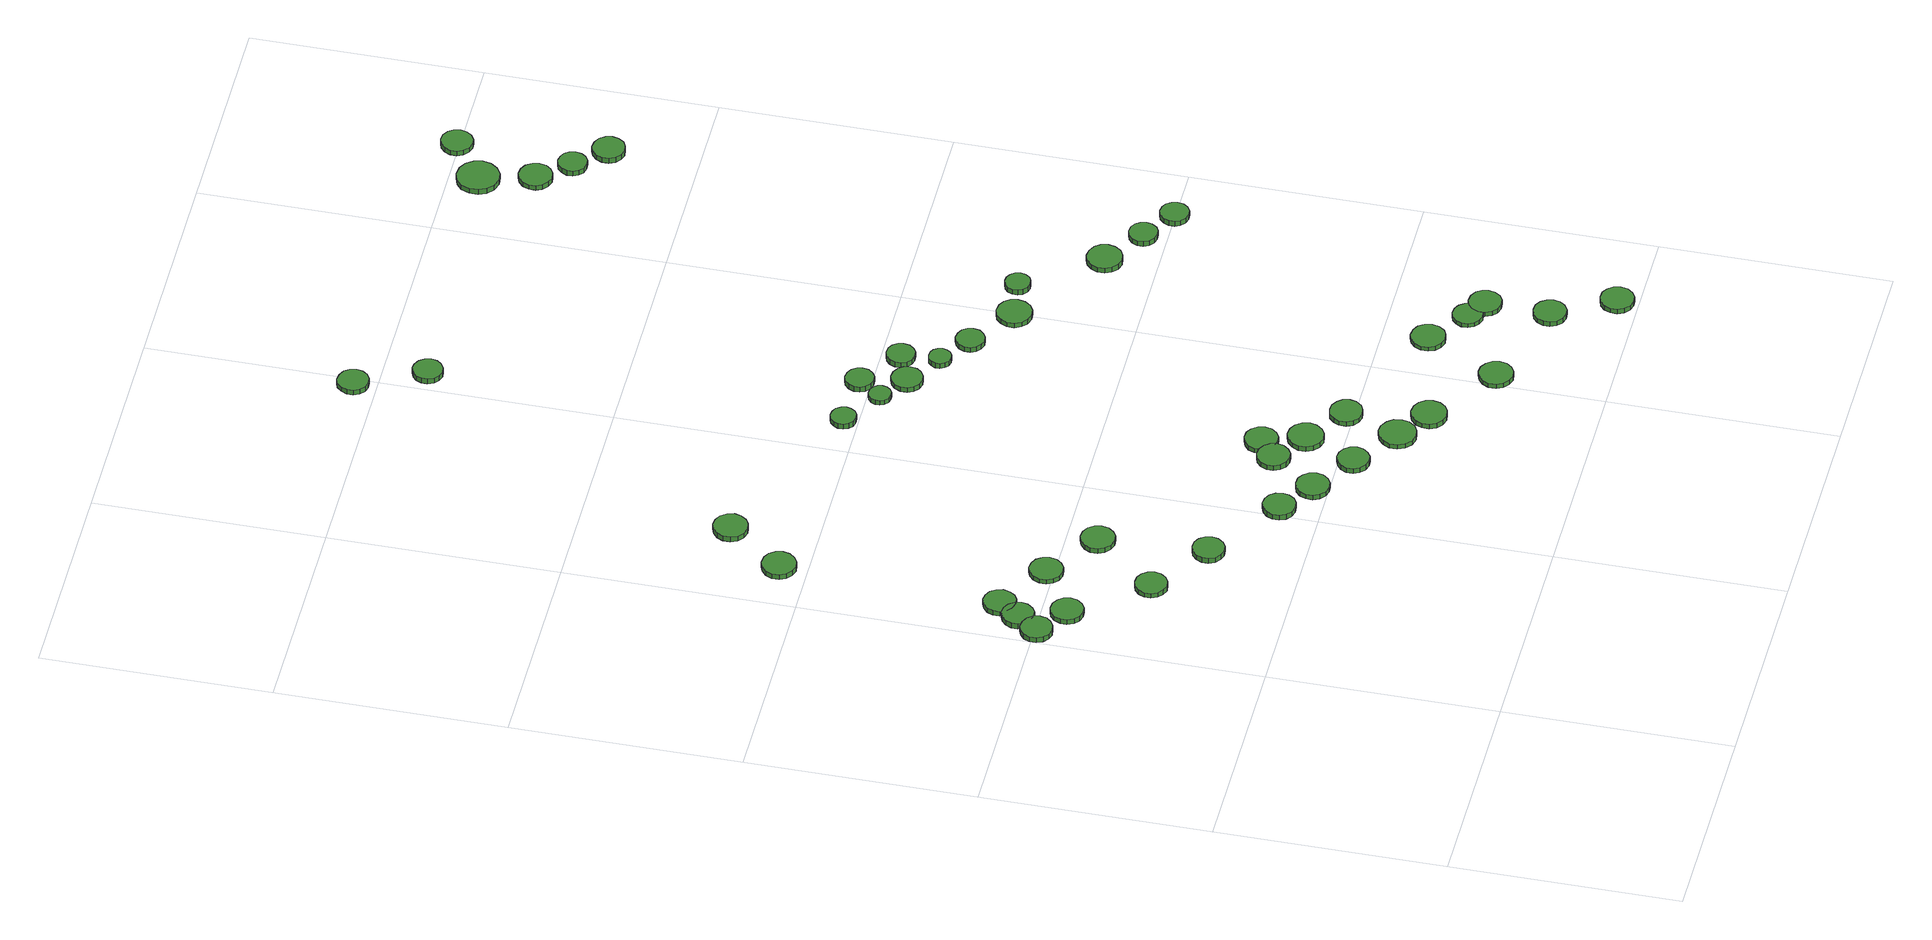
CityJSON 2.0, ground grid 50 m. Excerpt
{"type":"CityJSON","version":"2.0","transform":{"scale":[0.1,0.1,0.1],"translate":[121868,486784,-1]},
"CityObjects":{
"tree1":{"type":"SolitaryVegetationObject","attributes":{"function":"something"},"geometry":[{"type":"MultiSurface","lod":"1","boundaries":[[[0,1,2,3,4,5,6,7,8,9,10,11,12,13,14]],[[15,16,17,18,19,20,21,22,23,24,25,26,27,28,29]],[[0,29,28,1]],[[1,28,27,2]],[[2,27,26,3]],[[3,26,25,4]],[[4,25,24,5]],[[5,24,23,6]],[[6,23,22,7]],[[7,22,21,8]],[[8,21,20,9]],[[9,20,19,10]],[[10,19,18,11]],[[11,18,17,12]],[[12,17,16,13]],[[13,16,15,14]],[[14,15,29,0]]]}]},
"tree2":{"type":"SolitaryVegetationObject","attributes":{"function":"something"},"geometry":[{"type":"MultiSurface","lod":"1","boundaries":[[[30,31,32,33,34,35,36,37,38,39,40,41,42,43,44]],[[45,46,47,48,49,50,51,52,53,54,55,56,57,58,59]],[[30,59,58,31]],[[31,58,57,32]],[[32,57,56,33]],[[33,56,55,34]],[[34,55,54,35]],[[35,54,53,36]],[[36,53,52,37]],[[37,52,51,38]],[[38,51,50,39]],[[39,50,49,40]],[[40,49,48,41]],[[41,48,47,42]],[[42,47,46,43]],[[43,46,45,44]],[[44,45,59,30]]]}]},
"tree3":{"type":"SolitaryVegetationObject","attributes":{"function":"something"},"geometry":[{"type":"MultiSurface","lod":"1","boundaries":[[[60,61,62,63,64,65,66,67,68,69,70,71,72,73,74]],[[75,76,77,78,79,80,81,82,83,84,85,86,87,88,89]],[[60,89,88,61]],[[61,88,87,62]],[[62,87,86,63]],[[63,86,85,64]],[[64,85,84,65]],[[65,84,83,66]],[[66,83,82,67]],[[67,82,81,68]],[[68,81,80,69]],[[69,80,79,70]],[[70,79,78,71]],[[71,78,77,72]],[[72,77,76,73]],[[73,76,75,74]],[[74,75,89,60]]]}]},
"tree4":{"type":"SolitaryVegetationObject","attributes":{"function":"something"},"geometry":[{"type":"MultiSurface","lod":"1","boundaries":[[[90,91,92,93,94,95,96,97,98,99,100,101,102,103,104]],[[105,106,107,108,109,110,111,112,113,114,115,116,117,118,119]],[[90,119,118,91]],[[91,118,117,92]],[[92,117,116,93]],[[93,116,115,94]],[[94,115,114,95]],[[95,114,113,96]],[[96,113,112,97]],[[97,112,111,98]],[[98,111,110,99]],[[99,110,109,100]],[[100,109,108,101]],[[101,108,107,102]],[[102,107,106,103]],[[103,106,105,104]],[[104,105,119,90]]]}]},
"tree5":{"type":"SolitaryVegetationObject","attributes":{"function":"something"},"geometry":[{"type":"MultiSurface","lod":"1","boundaries":[[[120,121,122,123,124,125,126,127,128,129,130,131,132,133,134]],[[135,136,137,138,139,140,141,142,143,144,145,146,147,148,149]],[[120,149,148,121]],[[121,148,147,122]],[[122,147,146,123]],[[123,146,145,124]],[[124,145,144,125]],[[125,144,143,126]],[[126,143,142,127]],[[127,142,141,128]],[[128,141,140,129]],[[129,140,139,130]],[[130,139,138,131]],[[131,138,137,132]],[[132,137,136,133]],[[133,136,135,134]],[[134,135,149,120]]]}]},
"tree6":{"type":"SolitaryVegetationObject","attributes":{"function":"something"},"geometry":[{"type":"MultiSurface","lod":"1","boundaries":[[[150,151,152,153,154,155,156,157,158,159,160,161,162,163,164]],[[165,166,167,168,169,170,171,172,173,174,175,176,177,178,179]],[[150,179,178,151]],[[151,178,177,152]],[[152,177,176,153]],[[153,176,175,154]],[[154,175,174,155]],[[155,174,173,156]],[[156,173,172,157]],[[157,172,171,158]],[[158,171,170,159]],[[159,170,169,160]],[[160,169,168,161]],[[161,168,167,162]],[[162,167,166,163]],[[163,166,165,164]],[[164,165,179,150]]]}]},
"tree7":{"type":"SolitaryVegetationObject","attributes":{"function":"something"},"geometry":[{"type":"MultiSurface","lod":"1","boundaries":[[[180,181,182,183,184,185,186,187,188,189,190,191,192,193,194]],[[195,196,197,198,199,200,201,202,203,204,205,206,207,208,209]],[[180,209,208,181]],[[181,208,207,182]],[[182,207,206,183]],[[183,206,205,184]],[[184,205,204,185]],[[185,204,203,186]],[[186,203,202,187]],[[187,202,201,188]],[[188,201,200,189]],[[189,200,199,190]],[[190,199,198,191]],[[191,198,197,192]],[[192,197,196,193]],[[193,196,195,194]],[[194,195,209,180]]]}]},
"tree8":{"type":"SolitaryVegetationObject","attributes":{"function":"something"},"geometry":[{"type":"MultiSurface","lod":"1","boundaries":[[[210,211,212,213,214,215,216,217,218,219,220,221,222,223,224]],[[225,226,227,228,229,230,231,232,233,234,235,236,237,238,239]],[[210,239,238,211]],[[211,238,237,212]],[[212,237,236,213]],[[213,236,235,214]],[[214,235,234,215]],[[215,234,233,216]],[[216,233,232,217]],[[217,232,231,218]],[[218,231,230,219]],[[219,230,229,220]],[[220,229,228,221]],[[221,228,227,222]],[[222,227,226,223]],[[223,226,225,224]],[[224,225,239,210]]]}]},
"tree9":{"type":"SolitaryVegetationObject","attributes":{"function":"something"},"geometry":[{"type":"MultiSurface","lod":"1","boundaries":[[[240,241,242,243,244,245,246,247,248,249,250,251,252,253,254]],[[255,256,257,258,259,260,261,262,263,264,265,266,267,268,269]],[[240,269,268,241]],[[241,268,267,242]],[[242,267,266,243]],[[243,266,265,244]],[[244,265,264,245]],[[245,264,263,246]],[[246,263,262,247]],[[247,262,261,248]],[[248,261,260,249]],[[249,260,259,250]],[[250,259,258,251]],[[251,258,257,252]],[[252,257,256,253]],[[253,256,255,254]],[[254,255,269,240]]]}]},
"tree10":{"type":"SolitaryVegetationObject","attributes":{"function":"something"},"geometry":[{"type":"MultiSurface","lod":"1","boundaries":[[[270,271,272,273,274,275,276,277,278,279,280,281,282,283,284]],[[285,286,287,288,289,290,291,292,293,294,295,296,297,298,299]],[[270,299,298,271]],[[271,298,297,272]],[[272,297,296,273]],[[273,296,295,274]],[[274,295,294,275]],[[275,294,293,276]],[[276,293,292,277]],[[277,292,291,278]],[[278,291,290,279]],[[279,290,289,280]],[[280,289,288,281]],[[281,288,287,282]],[[282,287,286,283]],[[283,286,285,284]],[[284,285,299,270]]]}]},
"tree11":{"type":"SolitaryVegetationObject","attributes":{"function":"something"},"geometry":[{"type":"MultiSurface","lod":"1","boundaries":[[[300,301,302,303,304,305,306,307,308,309,310,311,312,313,314]],[[315,316,317,318,319,320,321,322,323,324,325,326,327,328,329]],[[300,329,328,301]],[[301,328,327,302]],[[302,327,326,303]],[[303,326,325,304]],[[304,325,324,305]],[[305,324,323,306]],[[306,323,322,307]],[[307,322,321,308]],[[308,321,320,309]],[[309,320,319,310]],[[310,319,318,311]],[[311,318,317,312]],[[312,317,316,313]],[[313,316,315,314]],[[314,315,329,300]]]}]},
"tree12":{"type":"SolitaryVegetationObject","attributes":{"function":"something"},"geometry":[{"type":"MultiSurface","lod":"1","boundaries":[[[330,331,332,333,334,335,336,337,338,339,340,341,342,343,344]],[[345,346,347,348,349,350,351,352,353,354,355,356,357,358,359]],[[330,359,358,331]],[[331,358,357,332]],[[332,357,356,333]],[[333,356,355,334]],[[334,355,354,335]],[[335,354,353,336]],[[336,353,352,337]],[[337,352,351,338]],[[338,351,350,339]],[[339,350,349,340]],[[340,349,348,341]],[[341,348,347,342]],[[342,347,346,343]],[[343,346,345,344]],[[344,345,359,330]]]}]},
"tree13":{"type":"SolitaryVegetationObject","attributes":{"function":"something"},"geometry":[{"type":"MultiSurface","lod":"1","boundaries":[[[360,361,362,363,364,365,366,367,368,369,370,371,372,373,374]],[[375,376,377,378,379,380,381,382,383,384,385,386,387,388,389]],[[360,389,388,361]],[[361,388,387,362]],[[362,387,386,363]],[[363,386,385,364]],[[364,385,384,365]],[[365,384,383,366]],[[366,383,382,367]],[[367,382,381,368]],[[368,381,380,369]],[[369,380,379,370]],[[370,379,378,371]],[[371,378,377,372]],[[372,377,376,373]],[[373,376,375,374]],[[374,375,389,360]]]}]},
"tree14":{"type":"SolitaryVegetationObject","attributes":{"function":"something"},"geometry":[{"type":"MultiSurface","lod":"1","boundaries":[[[390,391,392,393,394,395,396,397,398,399,400,401,402,403,404]],[[405,406,407,408,409,410,411,412,413,414,415,416,417,418,419]],[[390,419,418,391]],[[391,418,417,392]],[[392,417,416,393]],[[393,416,415,394]],[[394,415,414,395]],[[395,414,413,396]],[[396,413,412,397]],[[397,412,411,398]],[[398,411,410,399]],[[399,410,409,400]],[[400,409,408,401]],[[401,408,407,402]],[[402,407,406,403]],[[403,406,405,404]],[[404,405,419,390]]]}]},
"tree15":{"type":"SolitaryVegetationObject","attributes":{"function":"something"},"geometry":[{"type":"MultiSurface","lod":"1","boundaries":[[[420,421,422,423,424,425,426,427,428,429,430,431,432,433,434]],[[435,436,437,438,439,440,441,442,443,444,445,446,447,448,449]],[[420,449,448,421]],[[421,448,447,422]],[[422,447,446,423]],[[423,446,445,424]],[[424,445,444,425]],[[425,444,443,426]],[[426,443,442,427]],[[427,442,441,428]],[[428,441,440,429]],[[429,440,439,430]],[[430,439,438,431]],[[431,438,437,432]],[[432,437,436,433]],[[433,436,435,434]],[[434,435,449,420]]]}]},
"tree16":{"type":"SolitaryVegetationObject","attributes":{"function":"something"},"geometry":[{"type":"MultiSurface","lod":"1","boundaries":[[[450,451,452,453,454,455,456,457,458,459,460,461,462,463,464]],[[465,466,467,468,469,470,471,472,473,474,475,476,477,478,479]],[[450,479,478,451]],[[451,478,477,452]],[[452,477,476,453]],[[453,476,475,454]],[[454,475,474,455]],[[455,474,473,456]],[[456,473,472,457]],[[457,472,471,458]],[[458,471,470,459]],[[459,470,469,460]],[[460,469,468,461]],[[461,468,467,462]],[[462,467,466,463]],[[463,466,465,464]],[[464,465,479,450]]]}]},
"tree17":{"type":"SolitaryVegetationObject","attributes":{"function":"something"},"geometry":[{"type":"MultiSurface","lod":"1","boundaries":[[[480,481,482,483,484,485,486,487,488,489,490,491,492,493,494]],[[495,496,497,498,499,500,501,502,503,504,505,506,507,508,509]],[[480,509,508,481]],[[481,508,507,482]],[[482,507,506,483]],[[483,506,505,484]],[[484,505,504,485]],[[485,504,503,486]],[[486,503,502,487]],[[487,502,501,488]],[[488,501,500,489]],[[489,500,499,490]],[[490,499,498,491]],[[491,498,497,492]],[[492,497,496,493]],[[493,496,495,494]],[[494,495,509,480]]]}]},
"tree18":{"type":"SolitaryVegetationObject","attributes":{"function":"something"},"geometry":[{"type":"MultiSurface","lod":"1","boundaries":[[[510,511,512,513,514,515,516,517,518,519,520,521,522,523,524]],[[525,526,527,528,529,530,531,532,533,534,535,536,537,538,539]],[[510,539,538,511]],[[511,538,537,512]],[[512,537,536,513]],[[513,536,535,514]],[[514,535,534,515]],[[515,534,533,516]],[[516,533,532,517]],[[517,532,531,518]],[[518,531,530,519]],[[519,530,529,520]],[[520,529,528,521]],[[521,528,527,522]],[[522,527,526,523]],[[523,526,525,524]],[[524,525,539,510]]]}]},
"tree19":{"type":"SolitaryVegetationObject","attributes":{"function":"something"},"geometry":[{"type":"MultiSurface","lod":"1","boundaries":[[[540,541,542,543,544,545,546,547,548,549,550,551,552,553,554]],[[555,556,557,558,559,560,561,562,563,564,565,566,567,568,569]],[[540,569,568,541]],[[541,568,567,542]],[[542,567,566,543]],[[543,566,565,544]],[[544,565,564,545]],[[545,564,563,546]],[[546,563,562,547]],[[547,562,561,548]],[[548,561,560,549]],[[549,560,559,550]],[[550,559,558,551]],[[551,558,557,552]],[[552,557,556,553]],[[553,556,555,554]],[[554,555,569,540]]]}]},
"tree20":{"type":"SolitaryVegetationObject","attributes":{"function":"something"},"geometry":[{"type":"MultiSurface","lod":"1","boundaries":[[[570,571,572,573,574,575,576,577,578,579,580,581,582,583,584]],[[585,586,587,588,589,590,591,592,593,594,595,596,597,598,599]],[[570,599,598,571]],[[571,598,597,572]],[[572,597,596,573]],[[573,596,595,574]],[[574,595,594,575]],[[575,594,593,576]],[[576,593,592,577]],[[577,592,591,578]],[[578,591,590,579]],[[579,590,589,580]],[[580,589,588,581]],[[581,588,587,582]],[[582,587,586,583]],[[583,586,585,584]],[[584,585,599,570]]]}]},
"tree21":{"type":"SolitaryVegetationObject","attributes":{"function":"something"},"geometry":[{"type":"MultiSurface","lod":"1","boundaries":[[[600,601,602,603,604,605,606,607,608,609,610,611,612,613,614]],[[615,616,617,618,619,620,621,622,623,624,625,626,627,628,629]],[[600,629,628,601]],[[601,628,627,602]],[[602,627,626,603]],[[603,626,625,604]],[[604,625,624,605]],[[605,624,623,606]],[[606,623,622,607]],[[607,622,621,608]],[[608,621,620,609]],[[609,620,619,610]],[[610,619,618,611]],[[611,618,617,612]],[[612,617,616,613]],[[613,616,615,614]],[[614,615,629,600]]]}]},
"tree22":{"type":"SolitaryVegetationObject","attributes":{"function":"something"},"geometry":[{"type":"MultiSurface","lod":"1","boundaries":[[[630,631,632,633,634,635,636,637,638,639,640,641,642,643,644]],[[645,646,647,648,649,650,651,652,653,654,655,656,657,658,659]],[[630,659,658,631]],[[631,658,657,632]],[[632,657,656,633]],[[633,656,655,634]],[[634,655,654,635]],[[635,654,653,636]],[[636,653,652,637]],[[637,652,651,638]],[[638,651,650,639]],[[639,650,649,640]],[[640,649,648,641]],[[641,648,647,642]],[[642,647,646,643]],[[643,646,645,644]],[[644,645,659,630]]]}]},
"tree23":{"type":"SolitaryVegetationObject","attributes":{"function":"something"},"geometry":[{"type":"MultiSurface","lod":"1","boundaries":[[[660,661,662,663,664,665,666,667,668,669,670,671,672,673,674]],[[675,676,677,678,679,680,681,682,683,684,685,686,687,688,689]],[[660,689,688,661]],[[661,688,687,662]],[[662,687,686,663]],[[663,686,685,664]],[[664,685,684,665]],[[665,684,683,666]],[[666,683,682,667]],[[667,682,681,668]],[[668,681,680,669]],[[669,680,679,670]],[[670,679,678,671]],[[671,678,677,672]],[[672,677,676,673]],[[673,676,675,674]],[[674,675,689,660]]]}]},
"tree24":{"type":"SolitaryVegetationObject","attributes":{"function":"something"},"geometry":[{"type":"MultiSurface","lod":"1","boundaries":[[[690,691,692,693,694,695,696,697,698,699,700,701,702,703,704]],[[705,706,707,708,709,710,711,712,713,714,715,716,717,718,719]],[[690,719,718,691]],[[691,718,717,692]],[[692,717,716,693]],[[693,716,715,694]],[[694,715,714,695]],[[695,714,713,696]],[[696,713,712,697]],[[697,712,711,698]],[[698,711,710,699]],[[699,710,709,700]],[[700,709,708,701]],[[701,708,707,702]],[[702,707,706,703]],[[703,706,705,704]],[[704,705,719,690]]]}]},
"tree25":{"type":"SolitaryVegetationObject","attributes":{"function":"something"},"geometry":[{"type":"MultiSurface","lod":"1","boundaries":[[[720,721,722,723,724,725,726,727,728,729,730,731,732,733,734]],[[735,736,737,738,739,740,741,742,743,744,745,746,747,748,749]],[[720,749,748,721]],[[721,748,747,722]],[[722,747,746,723]],[[723,746,745,724]],[[724,745,744,725]],[[725,744,743,726]],[[726,743,742,727]],[[727,742,741,728]],[[728,741,740,729]],[[729,740,739,730]],[[730,739,738,731]],[[731,738,737,732]],[[732,737,736,733]],[[733,736,735,734]],[[734,735,749,720]]]}]},
"tree26":{"type":"SolitaryVegetationObject","attributes":{"function":"something"},"geometry":[{"type":"MultiSurface","lod":"1","boundaries":[[[750,751,752,753,754,755,756,757,758,759,760,761,762,763,764]],[[765,766,767,768,769,770,771,772,773,774,775,776,777,778,779]],[[750,779,778,751]],[[751,778,777,752]],[[752,777,776,753]],[[753,776,775,754]],[[754,775,774,755]],[[755,774,773,756]],[[756,773,772,757]],[[757,772,771,758]],[[758,771,770,759]],[[759,770,769,760]],[[760,769,768,761]],[[761,768,767,762]],[[762,767,766,763]],[[763,766,765,764]],[[764,765,779,750]]]}]},
"tree27":{"type":"SolitaryVegetationObject","attributes":{"function":"something"},"geometry":[{"type":"MultiSurface","lod":"1","boundaries":[[[780,781,782,783,784,785,786,787,788,789,790,791,792,793,794]],[[795,796,797,798,799,800,801,802,803,804,805,806,807,808,809]],[[780,809,808,781]],[[781,808,807,782]],[[782,807,806,783]],[[783,806,805,784]],[[784,805,804,785]],[[785,804,803,786]],[[786,803,802,787]],[[787,802,801,788]],[[788,801,800,789]],[[789,800,799,790]],[[790,799,798,791]],[[791,798,797,792]],[[792,797,796,793]],[[793,796,795,794]],[[794,795,809,780]]]}]},
"tree28":{"type":"SolitaryVegetationObject","attributes":{"function":"something"},"geometry":[{"type":"MultiSurface","lod":"1","boundaries":[[[810,811,812,813,814,815,816,817,818,819,820,821,822,823,824]],[[825,826,827,828,829,830,831,832,833,834,835,836,837,838,839]],[[810,839,838,811]],[[811,838,837,812]],[[812,837,836,813]],[[813,836,835,814]],[[814,835,834,815]],[[815,834,833,816]],[[816,833,832,817]],[[817,832,831,818]],[[818,831,830,819]],[[819,830,829,820]],[[820,829,828,821]],[[821,828,827,822]],[[822,827,826,823]],[[823,826,825,824]],[[824,825,839,810]]]}]},
"tree29":{"type":"SolitaryVegetationObject","attributes":{"function":"something"},"geometry":[{"type":"MultiSurface","lod":"1","boundaries":[[[840,841,842,843,844,845,846,847,848,849,850,851,852,853,854]],[[855,856,857,858,859,860,861,862,863,864,865,866,867,868,869]],[[840,869,868,841]],[[841,868,867,842]],[[842,867,866,843]],[[843,866,865,844]],[[844,865,864,845]],[[845,864,863,846]],[[846,863,862,847]],[[847,862,861,848]],[[848,861,860,849]],[[849,860,859,850]],[[850,859,858,851]],[[851,858,857,852]],[[852,857,856,853]],[[853,856,855,854]],[[854,855,869,840]]]}]},
"tree30":{"type":"SolitaryVegetationObject","attributes":{"function":"something"},"geometry":[{"type":"MultiSurface","lod":"1","boundaries":[[[870,871,872,873,874,875,876,877,878,879,880,881,882,883,884]],[[885,886,887,888,889,890,891,892,893,894,895,896,897,898,899]],[[870,899,898,871]],[[871,898,897,872]],[[872,897,896,873]],[[873,896,895,874]],[[874,895,894,875]],[[875,894,893,876]],[[876,893,892,877]],[[877,892,891,878]],[[878,891,890,879]],[[879,890,889,880]],[[880,889,888,881]],[[881,888,887,882]],[[882,887,886,883]],[[883,886,885,884]],[[884,885,899,870]]]}]},
"tree31":{"type":"SolitaryVegetationObject","attributes":{"function":"something"},"geometry":[{"type":"MultiSurface","lod":"1","boundaries":[[[900,901,902,903,904,905,906,907,908,909,910,911,912,913,914]],[[915,916,917,918,919,920,921,922,923,924,925,926,927,928,929]],[[900,929,928,901]],[[901,928,927,902]],[[902,927,926,903]],[[903,926,925,904]],[[904,925,924,905]],[[905,924,923,906]],[[906,923,922,907]],[[907,922,921,908]],[[908,921,920,909]],[[909,920,919,910]],[[910,919,918,911]],[[911,918,917,912]],[[912,917,916,913]],[[913,916,915,914]],[[914,915,929,900]]]}]},
"tree32":{"type":"SolitaryVegetationObject","attributes":{"function":"something"},"geometry":[{"type":"MultiSurface","lod":"1","boundaries":[[[930,931,932,933,934,935,936,937,938,939,940,941,942,943,944]],[[945,946,947,948,949,950,951,952,953,954,955,956,957,958,959]],[[930,959,958,931]],[[931,958,957,932]],[[932,957,956,933]],[[933,956,955,934]],[[934,955,954,935]],[[935,954,953,936]],[[936,953,952,937]],[[937,952,951,938]],[[938,951,950,939]],[[939,950,949,940]],[[940,949,948,941]],[[941,948,947,942]],[[942,947,946,943]],[[943,946,945,944]],[[944,945,959,930]]]}]},
"tree33":{"type":"SolitaryVegetationObject","attributes":{"function":"something"},"geometry":[{"type":"MultiSurface","lod":"1","boundaries":[[[960,961,962,963,964,965,966,967,968,969,970,971,972,973,974]],[[975,976,977,978,979,980,981,982,983,984,985,986,987,988,989]],[[960,989,988,961]],[[961,988,987,962]],[[962,987,986,963]],[[963,986,985,964]],[[964,985,984,965]],[[965,984,983,966]],[[966,983,982,967]],[[967,982,981,968]],[[968,981,980,969]],[[969,980,979,970]],[[970,979,978,971]],[[971,978,977,972]],[[972,977,976,973]],[[973,976,975,974]],[[974,975,989,960]]]}]},
"tree34":{"type":"SolitaryVegetationObject","attributes":{"function":"something"},"geometry":[{"type":"MultiSurface","lod":"1","boundaries":[[[990,991,992,993,994,995,996,997,998,999,1000,1001,1002,1003,1004]],[[1005,1006,1007,1008,1009,1010,1011,1012,1013,1014,1015,1016,1017,1018,1019]],[[990,1019,1018,991]],[[991,1018,1017,992]],[[992,1017,1016,993]],[[993,1016,1015,994]],[[994,1015,1014,995]],[[995,1014,1013,996]],[[996,1013,1012,997]],[[997,1012,1011,998]],[[998,1011,1010,999]],[[999,1010,1009,1000]],[[1000,1009,1008,1001]],[[1001,1008,1007,1002]],[[1002,1007,1006,1003]],[[1003,1006,1005,1004]],[[1004,1005,1019,990]]]}]},
"tree35":{"type":"SolitaryVegetationObject","attributes":{"function":"something"},"geometry":[{"type":"MultiSurface","lod":"1","boundaries":[[[1020,1021,1022,1023,1024,1025,1026,1027,1028,1029,1030,1031,1032,1033,1034]],[[1035,1036,1037,1038,1039,1040,1041,1042,1043,1044,1045,1046,1047,1048,1049]],[[1020,1049,1048,1021]],[[1021,1048,1047,1022]],[[1022,1047,1046,1023]],[[1023,1046,1045,1024]],[[1024,1045,1044,1025]],[[1025,1044,1043,1026]],[[1026,1043,1042,1027]],[[1027,1042,1041,1028]],[[1028,1041,1040,1029]],[[1029,1040,1039,1030]],[[1030,1039,1038,1031]],[[1031,1038,1037,1032]],[[1032,1037,1036,1033]],[[1033,1036,1035,1034]],[[1034,1035,1049,1020]]]}]},
"tree36":{"type":"SolitaryVegetationObject","attributes":{"function":"something"},"geometry":[{"type":"MultiSurface","lod":"1","boundaries":[[[1050,1051,1052,1053,1054,1055,1056,1057,1058,1059,1060,1061,1062,1063,1064]],[[1065,1066,1067,1068,1069,1070,1071,1072,1073,1074,1075,1076,1077,1078,1079]],[[1050,1079,1078,1051]],[[1051,1078,1077,1052]],[[1052,1077,1076,1053]],[[1053,1076,1075,1054]],[[1054,1075,1074,1055]],[[1055,1074,1073,1056]],[[1056,1073,1072,1057]],[[1057,1072,1071,1058]],[[1058,1071,1070,1059]],[[1059,1070,1069,1060]],[[1060,1069,1068,1061]],[[1061,1068,1067,1062]],[[1062,1067,1066,1063]],[[1063,1066,1065,1064]],[[1064,1065,1079,1050]]]}]},
"tree37":{"type":"SolitaryVegetationObject","attributes":{"function":"something"},"geometry":[{"type":"MultiSurface","lod":"1","boundaries":[[[1080,1081,1082,1083,1084,1085,1086,1087,1088,1089,1090,1091,1092,1093,1094]],[[1095,1096,1097,1098,1099,1100,1101,1102,1103,1104,1105,1106,1107,1108,1109]],[[1080,1109,1108,1081]],[[1081,1108,1107,1082]],[[1082,1107,1106,1083]],[[1083,1106,1105,1084]],[[1084,1105,1104,1085]],[[1085,1104,1103,1086]],[[1086,1103,1102,1087]],[[1087,1102,1101,1088]],[[1088,1101,1100,1089]],[[1089,1100,1099,1090]],[[1090,1099,1098,1091]],[[1091,1098,1097,1092]],[[1092,1097,1096,1093]],[[1093,1096,1095,1094]],[[1094,1095,1109,1080]]]}]},
"tree38":{"type":"SolitaryVegetationObject","attributes":{"function":"something"},"geometry":[{"type":"MultiSurface","lod":"1","boundaries":[[[1110,1111,1112,1113,1114,1115,1116,1117,1118,1119,1120,1121,1122,1123,1124]],[[1125,1126,1127,1128,1129,1130,1131,1132,1133,1134,1135,1136,1137,1138,1139]],[[1110,1139,1138,1111]],[[1111,1138,1137,1112]],[[1112,1137,1136,1113]],[[1113,1136,1135,1114]],[[1114,1135,1134,1115]],[[1115,1134,1133,1116]],[[1116,1133,1132,1117]],[[1117,1132,1131,1118]],[[1118,1131,1130,1119]],[[1119,1130,1129,1120]],[[1120,1129,1128,1121]],[[1121,1128,1127,1122]],[[1122,1127,1126,1123]],[[1123,1126,1125,1124]],[[1124,1125,1139,1110]]]}]},
"tree39":{"type":"SolitaryVegetationObject","attributes":{"function":"something"},"geometry":[{"type":"MultiSurface","lod":"1","boundaries":[[[1140,1141,1142,1143,1144,1145,1146,1147,1148,1149,1150,1151,1152,1153,1154]],[[1155,1156,1157,1158,1159,1160,1161,1162,1163,1164,1165,1166,1167,1168,1169]],[[1140,1169,1168,1141]],[[1141,1168,1167,1142]],[[1142,1167,1166,1143]],[[1143,1166,1165,1144]],[[1144,1165,1164,1145]],[[1145,1164,1163,1146]],[[1146,1163,1162,1147]],[[1147,1162,1161,1148]],[[1148,1161,1160,1149]],[[1149,1160,1159,1150]],[[1150,1159,1158,1151]],[[1151,1158,1157,1152]],[[1152,1157,1156,1153]],[[1153,1156,1155,1154]],[[1154,1155,1169,1140]]]}]},
"tree40":{"type":"SolitaryVegetationObject","attributes":{"function":"something"},"geometry":[{"type":"MultiSurface","lod":"1","boundaries":[[[1170,1171,1172,1173,1174,1175,1176,1177,1178,1179,1180,1181,1182,1183,1184]],[[1185,1186,1187,1188,1189,1190,1191,1192,1193,1194,1195,1196,1197,1198,1199]],[[1170,1199,1198,1171]],[[1171,1198,1197,1172]],[[1172,1197,1196,1173]],[[1173,1196,1195,1174]],[[1174,1195,1194,1175]],[[1175,1194,1193,1176]],[[1176,1193,1192,1177]],[[1177,1192,1191,1178]],[[1178,1191,1190,1179]],[[1179,1190,1189,1180]],[[1180,1189,1188,1181]],[[1181,1188,1187,1182]],[[1182,1187,1186,1183]],[[1183,1186,1185,1184]],[[1184,1185,1199,1170]]]}]},
"tree41":{"type":"SolitaryVegetationObject","attributes":{"function":"something"},"geometry":[{"type":"MultiSurface","lod":"1","boundaries":[[[1200,1201,1202,1203,1204,1205,1206,1207,1208,1209,1210,1211,1212,1213,1214]],[[1215,1216,1217,1218,1219,1220,1221,1222,1223,1224,1225,1226,1227,1228,1229]],[[1200,1229,1228,1201]],[[1201,1228,1227,1202]],[[1202,1227,1226,1203]],[[1203,1226,1225,1204]],[[1204,1225,1224,1205]],[[1205,1224,1223,1206]],[[1206,1223,1222,1207]],[[1207,1222,1221,1208]],[[1208,1221,1220,1209]],[[1209,1220,1219,1210]],[[1210,1219,1218,1211]],[[1211,1218,1217,1212]],[[1212,1217,1216,1213]],[[1213,1216,1215,1214]],[[1214,1215,1229,1200]]]}]},
"tree42":{"type":"SolitaryVegetationObject","attributes":{"function":"something"},"geometry":[{"type":"MultiSurface","lod":"1","boundaries":[[[1230,1231,1232,1233,1234,1235,1236,1237,1238,1239,1240,1241,1242,1243,1244]],[[1245,1246,1247,1248,1249,1250,1251,1252,1253,1254,1255,1256,1257,1258,1259]],[[1230,1259,1258,1231]],[[1231,1258,1257,1232]],[[1232,1257,1256,1233]],[[1233,1256,1255,1234]],[[1234,1255,1254,1235]],[[1235,1254,1253,1236]],[[1236,1253,1252,1237]],[[1237,1252,1251,1238]],[[1238,1251,1250,1239]],[[1239,1250,1249,1240]],[[1240,1249,1248,1241]],[[1241,1248,1247,1242]],[[1242,1247,1246,1243]],[[1243,1246,1245,1244]],[[1244,1245,1259,1230]]]}]},
"tree43":{"type":"SolitaryVegetationObject","attributes":{"function":"something"},"geometry":[{"type":"MultiSurface","lod":"1","boundaries":[[[1260,1261,1262,1263,1264,1265,1266,1267,1268,1269,1270,1271,1272,1273,1274]],[[1275,1276,1277,1278,1279,1280,1281,1282,1283,1284,1285,1286,1287,1288,1289]],[[1260,1289,1288,1261]],[[1261,1288,1287,1262]],[[1262,1287,1286,1263]],[[1263,1286,1285,1264]],[[1264,1285,1284,1265]],[[1265,1284,1283,1266]],[[1266,1283,1282,1267]],[[1267,1282,1281,1268]],[[1268,1281,1280,1269]],[[1269,1280,1279,1270]],[[1270,1279,1278,1271]],[[1271,1278,1277,1272]],[[1272,1277,1276,1273]],[[1273,1276,1275,1274]],[[1274,1275,1289,1260]]]}]},
"tree44":{"type":"SolitaryVegetationObject","attributes":{"function":"something"},"geometry":[{"type":"MultiSurface","lod":"1","boundaries":[[[1290,1291,1292,1293,1294,1295,1296,1297,1298,1299,1300,1301,1302,1303,1304]],[[1305,1306,1307,1308,1309,1310,1311,1312,1313,1314,1315,1316,1317,1318,1319]],[[1290,1319,1318,1291]],[[1291,1318,1317,1292]],[[1292,1317,1316,1293]],[[1293,1316,1315,1294]],[[1294,1315,1314,1295]],[[1295,1314,1313,1296]],[[1296,1313,1312,1297]],[[1297,1312,1311,1298]],[[1298,1311,1310,1299]],[[1299,1310,1309,1300]],[[1300,1309,1308,1301]],[[1301,1308,1307,1302]],[[1302,1307,1306,1303]],[[1303,1306,1305,1304]],[[1304,1305,1319,1290]]]}]}
},
"vertices":[
[70,995,21],[67,1010,21],[58,1021,21],[46,1028,21],[31,1030,21],[18,1025,21],[7,1016,21],[1,1003,21],[1,988,21],[7,975,21],[18,966,21],[31,961,21],[46,963,21],[58,970,21],[67,981,21],[67,981,8],[58,970,8],[46,963,8],[31,961,8],[18,966,8],[7,975,8],[1,988,8],[1,1003,8],[7,1016,8],[18,1025,8],[31,1030,8],[46,1028,8],[58,1021,8],[67,1010,8],[70,995,8],
[105,1043,20],[102,1057,20],[93,1069,20],[81,1076,20],[66,1078,20],[53,1073,20],[42,1063,20],[36,1050,20],[36,1036,20],[42,1023,20],[53,1013,20],[66,1009,20],[81,1010,20],[93,1017,20],[102,1029,20],[102,1029,7],[93,1017,7],[81,1010,7],[66,1009,7],[53,1013,7],[42,1023,7],[36,1036,7],[36,1050,7],[42,1063,7],[53,1073,7],[66,1078,7],[81,1076,7],[93,1069,7],[102,1057,7],[105,1043,7],
[141,946,20],[138,961,20],[129,972,20],[116,980,20],[102,981,20],[88,977,20],[77,967,20],[71,953,20],[71,939,20],[77,925,20],[88,915,20],[102,911,20],[116,912,20],[129,920,20],[138,932,20],[138,932,8],[129,920,8],[116,912,8],[102,911,8],[88,915,8],[77,925,8],[71,939,8],[71,953,8],[77,967,8],[88,977,8],[102,981,8],[116,980,8],[129,972,8],[138,961,8],[141,946,8],
[136,1089,20],[132,1103,20],[124,1115,20],[111,1122,20],[97,1124,20],[83,1119,20],[72,1109,20],[66,1096,20],[66,1081,20],[72,1068,20],[83,1058,20],[97,1054,20],[111,1055,20],[124,1062,20],[132,1074,20],[132,1074,8],[124,1062,8],[111,1055,8],[97,1054,8],[83,1058,8],[72,1068,8],[66,1081,8],[66,1096,8],[72,1109,8],[83,1119,8],[97,1124,8],[111,1122,8],[124,1115,8],[132,1103,8],[136,1089,8],
[260,794,19],[257,808,19],[248,820,19],[236,827,19],[221,828,19],[208,824,19],[197,814,19],[191,801,19],[191,787,19],[197,774,19],[208,764,19],[221,759,19],[236,761,19],[248,768,19],[257,780,19],[257,780,7],[248,768,7],[236,761,7],[221,759,7],[208,764,7],[197,774,7],[191,787,7],[191,801,7],[197,814,7],[208,824,7],[221,828,7],[236,827,7],[248,820,7],[257,808,7],[260,794,7],
[257,1017,19],[254,1031,19],[245,1044,19],[232,1051,19],[217,1053,19],[203,1048,19],[192,1038,19],[186,1024,19],[186,1009,19],[192,995,19],[203,985,19],[217,980,19],[232,982,19],[245,990,19],[254,1002,19],[254,1002,8],[245,990,8],[232,982,8],[217,980,8],[203,985,8],[192,995,8],[186,1009,8],[186,1024,8],[192,1038,8],[203,1048,8],[217,1053,8],[232,1051,8],[245,1044,8],[254,1031,8],[257,1017,8],
[393,702,20],[390,716,20],[381,728,20],[369,735,20],[354,736,20],[341,732,20],[330,722,20],[324,709,20],[324,695,20],[330,681,20],[341,672,20],[354,667,20],[369,669,20],[381,676,20],[390,688,20],[390,688,7],[381,676,7],[369,669,7],[354,667,7],[341,672,7],[330,681,7],[324,695,7],[324,709,7],[330,722,7],[341,732,7],[354,736,7],[369,735,7],[381,728,7],[390,716,7],[393,702,7],
[141,1559,30],[138,1574,30],[129,1587,30],[116,1594,30],[100,1596,30],[86,1591,30],[74,1581,30],[68,1567,30],[68,1551,30],[74,1537,30],[86,1527,30],[100,1522,30],[116,1524,30],[129,1532,30],[138,1544,30],[138,1544,17],[129,1532,17],[116,1524,17],[100,1522,17],[86,1527,17],[74,1537,17],[68,1551,17],[68,1567,17],[74,1581,17],[86,1591,17],[100,1596,17],[116,1594,17],[129,1587,17],[138,1574,17],[141,1559,17],
[377,933,19],[374,948,19],[365,961,19],[352,968,19],[337,970,19],[322,965,19],[311,955,19],[304,941,19],[304,926,19],[311,912,19],[322,902,19],[337,897,19],[352,898,19],[365,906,19],[374,918,19],[374,918,7],[365,906,7],[352,898,7],[337,897,7],[322,902,7],[311,912,7],[304,926,7],[304,941,7],[311,955,7],[322,965,7],[337,970,7],[352,968,7],[365,961,7],[374,948,7],[377,933,7],
[229,1682,36],[225,1697,36],[216,1710,36],[203,1717,36],[188,1719,36],[173,1714,36],[161,1704,36],[155,1690,36],[155,1674,36],[161,1660,36],[173,1650,36],[188,1645,36],[203,1647,36],[216,1654,36],[225,1667,36],[225,1667,23],[216,1654,23],[203,1647,23],[188,1645,23],[173,1650,23],[161,1660,23],[155,1674,23],[155,1690,23],[161,1704,23],[173,1714,23],[188,1719,23],[203,1717,23],[216,1710,23],[225,1697,23],[229,1682,23],
[559,588,20],[556,603,20],[548,615,20],[535,622,20],[520,624,20],[506,619,20],[495,609,20],[489,596,20],[489,581,20],[495,567,20],[506,558,20],[520,553,20],[535,555,20],[548,562,20],[556,574,20],[556,574,7],[548,562,7],[535,555,7],[520,553,7],[506,558,7],[495,567,7],[489,581,7],[489,596,7],[495,609,7],[506,619,7],[520,624,7],[535,622,7],[548,615,7],[556,603,7],[559,588,7],
[638,534,19],[635,549,19],[626,561,19],[613,569,19],[598,570,19],[584,566,19],[573,556,19],[567,542,19],[567,527,19],[573,513,19],[584,503,19],[598,499,19],[613,500,19],[626,508,19],[635,520,19],[635,520,7],[626,508,7],[613,500,7],[598,499,7],[584,503,7],[573,513,7],[567,527,7],[567,542,7],[573,556,7],[584,566,7],[598,570,7],[613,569,7],[626,561,7],[635,549,7],[638,534,7],
[735,470,20],[732,484,20],[723,496,20],[711,503,20],[697,505,20],[683,500,20],[672,491,20],[666,478,20],[666,463,20],[672,450,20],[683,440,20],[697,436,20],[711,437,20],[723,445,20],[732,456,20],[732,456,7],[723,445,7],[711,437,7],[697,436,7],[683,440,7],[672,450,7],[666,463,7],[666,478,7],[672,491,7],[683,500,7],[697,505,7],[711,503,7],[723,496,7],[732,484,7],[735,470,7],
[709,634,20],[706,648,20],[697,660,20],[684,668,20],[670,669,20],[656,665,20],[645,655,20],[639,641,20],[639,627,20],[645,613,20],[656,603,20],[670,599,20],[684,600,20],[697,608,20],[706,620,20],[706,620,7],[697,608,7],[684,600,7],[670,599,7],[656,603,7],[645,613,7],[639,627,7],[639,641,7],[645,655,7],[656,665,7],[670,669,7],[684,668,7],[697,660,7],[706,648,7],[709,634,7],
[840,398,19],[837,415,19],[827,428,19],[812,437,19],[796,439,19],[780,433,19],[767,422,19],[760,407,19],[760,390,19],[767,375,19],[780,363,19],[796,358,19],[812,360,19],[827,368,19],[837,382,19],[837,382,8],[827,368,8],[812,360,8],[796,358,8],[780,363,8],[767,375,8],[760,390,8],[760,407,8],[767,422,8],[780,433,8],[796,439,8],[812,437,8],[827,428,8],[837,415,8],[840,398,8],
[756,670,19],[753,685,19],[744,697,19],[731,705,19],[716,706,19],[702,701,19],[691,692,19],[685,678,19],[685,663,19],[691,649,19],[702,639,19],[716,635,19],[731,636,19],[744,644,19],[753,656,19],[753,656,7],[744,644,7],[731,636,7],[716,635,7],[702,639,7],[691,649,7],[685,663,7],[685,678,7],[691,692,7],[702,701,7],[716,706,7],[731,705,7],[744,697,7],[753,685,7],[756,670,7],
[789,582,19],[785,598,19],[776,611,19],[762,619,19],[746,621,19],[731,616,19],[719,605,19],[712,590,19],[712,574,19],[719,560,19],[731,549,19],[746,544,19],[762,546,19],[776,554,19],[785,567,19],[785,567,7],[776,554,7],[762,546,7],[746,544,7],[731,549,7],[719,560,7],[712,574,7],[712,590,7],[719,605,7],[731,616,7],[746,621,7],[762,619,7],[776,611,7],[785,598,7],[789,582,7],
[913,348,19],[910,363,19],[901,376,19],[887,384,19],[871,386,19],[856,381,19],[844,370,19],[838,356,19],[838,340,19],[844,325,19],[856,315,19],[871,310,19],[887,312,19],[901,320,19],[910,332,19],[910,332,7],[901,320,7],[887,312,7],[871,310,7],[856,315,7],[844,325,7],[838,340,7],[838,356,7],[844,370,7],[856,381,7],[871,386,7],[887,384,7],[901,376,7],[910,363,7],[913,348,7],
[878,517,19],[875,532,19],[866,543,19],[853,551,19],[839,552,19],[825,548,19],[814,538,19],[808,525,19],[808,510,19],[814,496,19],[825,487,19],[839,482,19],[853,484,19],[866,491,19],[875,503,19],[875,503,7],[866,491,7],[853,484,7],[839,482,7],[825,487,7],[814,496,7],[808,510,7],[808,525,7],[814,538,7],[825,548,7],[839,552,7],[853,551,7],[866,543,7],[875,532,7],[878,517,7],
[610,1529,34],[607,1540,34],[601,1550,34],[591,1555,34],[579,1557,34],[568,1553,34],[560,1545,34],[555,1535,34],[555,1524,34],[560,1513,34],[568,1505,34],[579,1502,34],[591,1503,34],[601,1509,34],[607,1518,34],[607,1518,21],[601,1509,21],[591,1503,21],[579,1502,21],[568,1505,21],[560,1513,21],[555,1524,21],[555,1535,21],[560,1545,21],[568,1553,21],[579,1557,21],[591,1555,21],[601,1550,21],[607,1540,21],[610,1529,21],
[1065,240,18],[1062,255,18],[1053,267,18],[1040,275,18],[1025,277,18],[1010,272,18],[999,262,18],[992,248,18],[992,232,18],[999,218,18],[1010,208,18],[1025,203,18],[1040,205,18],[1053,213,18],[1062,225,18],[1062,225,7],[1053,213,7],[1040,205,7],[1025,203,7],[1010,208,7],[999,218,7],[992,232,7],[992,248,7],[999,262,7],[1010,272,7],[1025,277,7],[1040,275,7],[1053,267,7],[1062,255,7],[1065,240,7],
[693,1471,33],[691,1481,33],[685,1489,33],[676,1494,33],[666,1495,33],[657,1492,33],[649,1485,33],[645,1476,33],[645,1466,33],[649,1457,33],[657,1450,33],[666,1447,33],[676,1448,33],[685,1453,33],[691,1461,33],[691,1461,21],[685,1453,21],[676,1448,21],[666,1447,21],[657,1450,21],[649,1457,21],[645,1466,21],[645,1476,21],[649,1485,21],[657,1492,21],[666,1495,21],[676,1494,21],[685,1489,21],[691,1481,21],[693,1471,21],
[765,1427,32],[762,1441,32],[754,1452,32],[742,1459,32],[728,1461,32],[714,1456,32],[704,1447,32],[698,1434,32],[698,1420,32],[704,1407,32],[714,1398,32],[728,1393,32],[742,1395,32],[754,1402,32],[762,1413,32],[762,1413,20],[754,1402,20],[742,1395,20],[728,1393,20],[714,1398,20],[704,1407,20],[698,1420,20],[698,1434,20],[704,1447,20],[714,1456,20],[728,1461,20],[742,1459,20],[754,1452,20],[762,1441,20],[765,1427,20],
[738,1523,33],[736,1535,33],[728,1546,33],[717,1552,33],[704,1554,33],[692,1550,33],[682,1541,33],[677,1529,33],[677,1516,33],[682,1505,33],[692,1496,33],[704,1492,33],[717,1493,33],[728,1500,33],[736,1510,33],[736,1510,20],[728,1500,20],[717,1493,20],[704,1492,20],[692,1496,20],[682,1505,20],[677,1516,20],[677,1529,20],[682,1541,20],[692,1550,20],[704,1554,20],[717,1552,20],[728,1546,20],[736,1535,20],[738,1523,20],
[836,1375,32],[833,1385,32],[828,1393,32],[819,1398,32],[809,1399,32],[799,1396,32],[792,1390,32],[787,1380,32],[787,1370,32],[792,1361,32],[799,1354,32],[809,1351,32],[819,1352,32],[828,1357,32],[833,1365,32],[833,1365,19],[828,1357,19],[819,1352,19],[809,1351,19],[799,1354,19],[792,1361,19],[787,1370,19],[787,1380,19],[792,1390,19],[799,1396,19],[809,1399,19],[819,1398,19],[828,1393,19],[833,1385,19],[836,1375,19],
[1148,403,18],[1145,418,18],[1136,431,18],[1123,438,18],[1107,440,18],[1093,435,18],[1081,425,18],[1075,411,18],[1075,395,18],[1081,381,18],[1093,371,18],[1107,366,18],[1123,368,18],[1136,375,18],[1145,388,18],[1145,388,8],[1136,375,8],[1123,368,8],[1107,366,8],[1093,371,8],[1081,381,8],[1075,395,8],[1075,411,8],[1081,425,8],[1093,435,8],[1107,440,8],[1123,438,8],[1136,431,8],[1145,418,8],[1148,403,8],
[833,1457,32],[831,1469,32],[823,1480,32],[812,1486,32],[799,1487,32],[787,1483,32],[777,1475,32],[772,1463,32],[772,1450,32],[777,1438,32],[787,1430,32],[799,1426,32],[812,1427,32],[823,1434,32],[831,1444,32],[831,1444,19],[823,1434,19],[812,1427,19],[799,1426,19],[787,1430,19],[777,1438,19],[772,1450,19],[772,1463,19],[777,1475,19],[787,1483,19],[799,1487,19],[812,1486,19],[823,1480,19],[831,1469,19],[833,1457,19],
[514,2550,24],[511,2564,24],[503,2575,24],[490,2582,24],[476,2584,24],[463,2580,24],[453,2570,24],[447,2557,24],[447,2543,24],[453,2530,24],[463,2521,24],[476,2517,24],[490,2518,24],[503,2525,24],[511,2537,24],[511,2537,12],[503,2525,12],[490,2518,12],[476,2517,12],[463,2521,12],[453,2530,12],[447,2543,12],[447,2557,12],[453,2570,12],[463,2580,12],[476,2584,12],[490,2582,12],[503,2575,12],[511,2564,12],[514,2550,12],
[579,2406,25],[576,2419,25],[568,2430,25],[556,2437,25],[543,2439,25],[530,2434,25],[520,2425,25],[515,2413,25],[515,2400,25],[520,2387,25],[530,2378,25],[543,2374,25],[556,2375,25],[568,2382,25],[576,2393,25],[576,2393,12],[568,2382,12],[556,2375,12],[543,2374,12],[530,2378,12],[520,2387,12],[515,2400,12],[515,2413,12],[520,2425,12],[530,2434,12],[543,2439,12],[556,2437,12],[568,2430,12],[576,2419,12],[579,2406,12],
[911,1326,32],[909,1338,32],[901,1349,32],[890,1355,32],[877,1357,32],[865,1353,32],[855,1344,32],[850,1332,32],[850,1319,32],[855,1308,32],[865,1299,32],[877,1295,32],[890,1296,32],[901,1303,32],[909,1313,32],[909,1313,20],[901,1303,20],[890,1296,20],[877,1295,20],[865,1299,20],[855,1308,20],[850,1319,20],[850,1332,20],[855,1344,20],[865,1353,20],[877,1357,20],[890,1355,20],[901,1349,20],[909,1338,20],[911,1326,20],
[1277,173,19],[1274,187,19],[1266,199,19],[1253,207,19],[1238,208,19],[1224,204,19],[1213,194,19],[1207,180,19],[1207,166,19],[1213,152,19],[1224,142,19],[1238,138,19],[1253,139,19],[1266,147,19],[1274,158,19],[1274,158,7],[1266,147,7],[1253,139,7],[1238,138,7],[1224,142,7],[1213,152,7],[1207,166,7],[1207,180,7],[1213,194,7],[1224,204,7],[1238,208,7],[1253,207,7],[1266,199,7],[1274,187,7],[1277,173,7],
[1230,338,18],[1227,351,18],[1219,362,18],[1207,369,18],[1194,370,18],[1181,366,18],[1171,357,18],[1165,345,18],[1165,331,18],[1171,319,18],[1181,310,18],[1194,306,18],[1207,307,18],[1219,314,18],[1227,325,18],[1227,325,8],[1219,314,8],[1207,307,8],[1194,306,8],[1181,310,8],[1171,319,8],[1165,331,8],[1165,345,8],[1171,357,8],[1181,366,8],[1194,370,8],[1207,369,8],[1219,362,8],[1227,351,8],[1230,338,8],
[1348,46,19],[1345,60,19],[1336,72,19],[1323,80,19],[1308,81,19],[1294,77,19],[1283,67,19],[1277,53,19],[1277,38,19],[1283,24,19],[1294,14,19],[1308,10,19],[1323,11,19],[1336,19,19],[1345,31,19],[1345,31,7],[1336,19,7],[1323,11,7],[1308,10,7],[1294,14,7],[1283,24,7],[1277,38,7],[1277,53,7],[1283,67,7],[1294,77,7],[1308,81,7],[1323,80,7],[1336,72,7],[1345,60,7],[1348,46,7],
[1277,311,19],[1274,325,19],[1266,337,19],[1253,344,19],[1238,346,19],[1224,341,19],[1214,332,19],[1208,318,19],[1208,304,19],[1214,290,19],[1224,280,19],[1238,276,19],[1253,277,19],[1266,285,19],[1274,297,19],[1274,297,8],[1266,285,8],[1253,277,8],[1238,276,8],[1224,280,8],[1214,290,8],[1208,304,8],[1208,318,8],[1214,332,8],[1224,341,8],[1238,346,8],[1253,344,8],[1266,337,8],[1274,325,8],[1277,311,8],
[1019,1255,33],[1016,1271,33],[1007,1283,33],[993,1291,33],[977,1293,33],[962,1288,33],[951,1277,33],[944,1263,33],[944,1247,33],[951,1233,33],[962,1222,33],[977,1217,33],[993,1219,33],[1007,1227,33],[1016,1240,33],[1016,1240,21],[1007,1227,21],[993,1219,21],[977,1217,21],[962,1222,21],[951,1233,21],[944,1247,21],[944,1263,21],[951,1277,21],[962,1288,21],[977,1293,21],[993,1291,21],[1007,1283,21],[1016,1271,21],[1019,1255,21],
[1103,1269,32],[1101,1280,32],[1094,1289,32],[1084,1295,32],[1073,1296,32],[1062,1293,32],[1053,1285,32],[1049,1275,32],[1049,1263,32],[1053,1253,32],[1062,1245,32],[1073,1242,32],[1084,1243,32],[1094,1248,32],[1101,1258,32],[1101,1258,19],[1094,1248,19],[1084,1243,19],[1073,1242,19],[1062,1245,19],[1053,1253,19],[1049,1263,19],[1049,1275,19],[1053,1285,19],[1062,1293,19],[1073,1296,19],[1084,1295,19],[1094,1289,19],[1101,1280,19],[1103,1269,19],
[1230,1110,32],[1227,1126,32],[1218,1138,32],[1204,1146,32],[1188,1148,32],[1173,1143,32],[1162,1132,32],[1155,1118,32],[1155,1102,32],[1162,1088,32],[1173,1077,32],[1188,1072,32],[1204,1074,32],[1218,1082,32],[1227,1095,32],[1227,1095,19],[1218,1082,19],[1204,1074,19],[1188,1072,19],[1173,1077,19],[1162,1088,19],[1155,1102,19],[1155,1118,19],[1162,1132,19],[1173,1143,19],[1188,1148,19],[1204,1146,19],[1218,1138,19],[1227,1126,19],[1230,1110,19],
[1316,1048,32],[1313,1061,32],[1306,1071,32],[1295,1078,32],[1282,1079,32],[1270,1075,32],[1260,1067,32],[1255,1055,32],[1255,1042,32],[1260,1030,32],[1270,1022,32],[1282,1018,32],[1295,1019,32],[1306,1025,32],[1313,1036,32],[1313,1036,19],[1306,1025,19],[1295,1019,19],[1282,1018,19],[1270,1022,19],[1260,1030,19],[1255,1042,19],[1255,1055,19],[1260,1067,19],[1270,1075,19],[1282,1079,19],[1295,1078,19],[1306,1071,19],[1313,1061,19],[1316,1048,19],
[1392,999,32],[1389,1011,32],[1382,1022,32],[1371,1028,32],[1358,1030,32],[1346,1026,32],[1336,1017,32],[1331,1005,32],[1331,992,32],[1336,981,32],[1346,972,32],[1358,968,32],[1371,969,32],[1382,976,32],[1389,986,32],[1389,986,19],[1382,976,19],[1371,969,19],[1358,968,19],[1346,972,19],[1336,981,19],[1331,992,19],[1331,1005,19],[1336,1017,19],[1346,1026,19],[1358,1030,19],[1371,1028,19],[1382,1022,19],[1389,1011,19],[1392,999,19],
[1230,2322,24],[1227,2336,24],[1218,2349,24],[1205,2356,24],[1190,2358,24],[1176,2353,24],[1165,2343,24],[1159,2329,24],[1159,2314,24],[1165,2301,24],[1176,2291,24],[1190,2286,24],[1205,2288,24],[1218,2295,24],[1227,2307,24],[1227,2307,12],[1218,2295,12],[1205,2288,12],[1190,2286,12],[1176,2291,12],[1165,2301,12],[1159,2314,12],[1159,2329,12],[1165,2343,12],[1176,2353,12],[1190,2358,12],[1205,2356,12],[1218,2349,12],[1227,2336,12],[1230,2322,12],
[1210,2438,25],[1206,2456,25],[1195,2472,25],[1179,2481,25],[1160,2483,25],[1141,2477,25],[1127,2465,25],[1120,2447,25],[1120,2428,25],[1127,2411,25],[1141,2398,25],[1160,2392,25],[1179,2394,25],[1195,2404,25],[1206,2419,25],[1206,2419,12],[1195,2404,12],[1179,2394,12],[1160,2392,12],[1141,2398,12],[1127,2411,12],[1120,2428,12],[1120,2447,12],[1127,2465,12],[1141,2477,12],[1160,2483,12],[1179,2481,12],[1195,2472,12],[1206,2456,12],[1210,2438,12],
[1282,2256,24],[1279,2269,24],[1272,2279,24],[1261,2285,24],[1248,2287,24],[1235,2283,24],[1226,2274,24],[1220,2262,24],[1220,2249,24],[1226,2237,24],[1235,2229,24],[1248,2225,24],[1261,2226,24],[1272,2233,24],[1279,2243,24],[1279,2243,11],[1272,2233,11],[1261,2226,11],[1248,2225,11],[1235,2229,11],[1226,2237,11],[1220,2249,11],[1220,2262,11],[1226,2274,11],[1235,2283,11],[1248,2287,11],[1261,2285,11],[1272,2279,11],[1279,2269,11],[1282,2256,11],
[1344,2192,25],[1341,2206,25],[1333,2218,25],[1320,2225,25],[1305,2227,25],[1292,2222,25],[1281,2213,25],[1275,2199,25],[1275,2185,25],[1281,2171,25],[1292,2162,25],[1305,2157,25],[1320,2159,25],[1333,2166,25],[1341,2178,25],[1341,2178,12],[1333,2166,12],[1320,2159,12],[1305,2157,12],[1292,2162,12],[1281,2171,12],[1275,2185,12],[1275,2199,12],[1281,2213,12],[1292,2222,12],[1305,2227,12],[1320,2225,12],[1333,2218,12],[1341,2206,12],[1344,2192,12],
[1297,2505,24],[1294,2519,24],[1286,2530,24],[1273,2538,24],[1259,2539,24],[1246,2535,24],[1235,2525,24],[1229,2512,24],[1229,2498,24],[1235,2485,24],[1246,2475,24],[1259,2471,24],[1273,2472,24],[1286,2480,24],[1294,2491,24],[1294,2491,12],[1286,2480,12],[1273,2472,12],[1259,2471,12],[1246,2475,12],[1235,2485,12],[1229,2498,12],[1229,2512,12],[1235,2525,12],[1246,2535,12],[1259,2539,12],[1273,2538,12],[1286,2530,12],[1294,2519,12],[1297,2505,12]
]}
